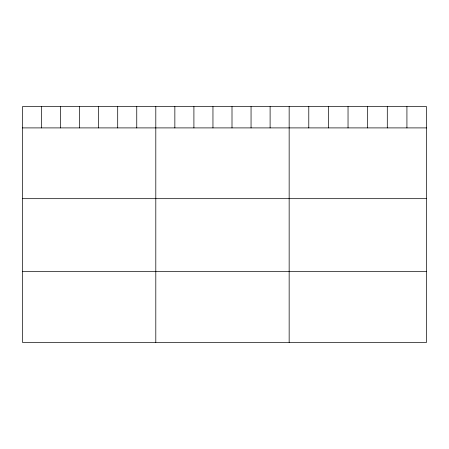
<?xml version="1.0" encoding="UTF-8"?>
<svg xmlns="http://www.w3.org/2000/svg" width="449" height="449" viewBox="0 0 449 449"><rect width="100%" height="100%" fill="white"/><g stroke="black" fill="none" stroke-linecap="round" stroke-linejoin="round"><path stroke-width="0.67" d="M426.55 127.903L426.55 342.374L22.45 342.374L22.45 106.626L426.55 106.626L426.55 127.903L22.45 127.903M22.45 198.677L426.55 198.677M22.45 271.6L426.55 271.6M406.923 106.626L406.923 127.903M387.296 106.626L387.296 127.903M367.669 106.626L367.669 127.903M348.037 106.626L348.037 127.903M328.41 106.626L328.41 127.903M308.783 106.626L308.783 127.903M289.156 106.626L289.156 342.374M270.107 106.626L270.107 127.903M251.053 106.626L251.053 127.903M232.004 106.626L232.004 127.903M212.955 106.626L212.955 127.903M193.906 106.626L193.906 127.903M174.852 106.626L174.852 127.903M155.803 106.626L155.803 342.374M136.754 106.626L136.754 127.903M117.7 106.626L117.7 127.903M98.651 106.626L98.651 127.903M79.602 106.626L79.602 127.903M60.553 106.626L60.553 127.903M41.499 106.626L41.499 127.903"/></g></svg>
